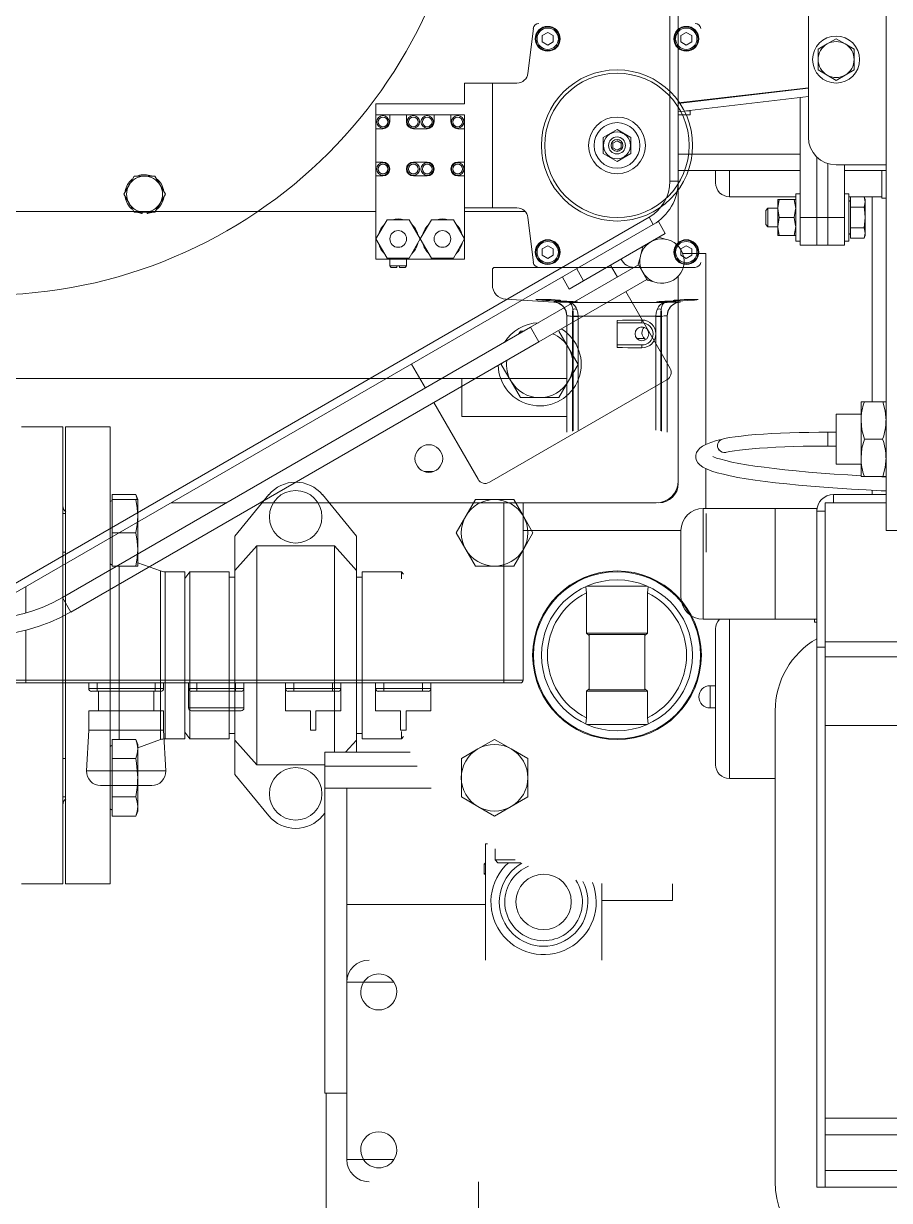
# Model space of a CAD drawing. Header units: millimetres. Extents: x -283029 to -254660, y -24907 to 10674.
# Drawn here: x -279098.28 to -279086.03, y -18367.23 to -18350.58 of the extents above; entities that cross this region are included whole.
import ezdxf

# ---------------------------------------------------------------- set-up
doc = ezdxf.new("R2010")
doc.units = ezdxf.units.MM
doc.header["$LTSCALE"] = 100

# ---------------------------------------------------------------- blocks, each defined once
blk = doc.blocks.new('SW_CENTERMARKSYMBOL_6')
at = {"color": 0, "linetype": 'Continuous'}
for p, q in [((0, 0.5), (0, 17.75)), ((-0.5, 0), (-17.75, 0)), ((0, 0), (-0.25, 0)), ((0, 0), (0, 0.25)), ((0, 0), (0, -0.25)), ((0, 0), (0.25, 0)), ((0.5, 0), (17.75, 0)), ((0, -0.5), (0, -17.75))]:
    blk.add_line(p, q, dxfattribs=at)

msp = doc.modelspace()

# ---------------------------------------------------------------- linework, layer by layer
at = {"color": 1, "linetype": 'Continuous', "lineweight": 0}
for p, q in [((-279089.133, -18342.309), (-279089.133, -18352.813)), ((-279089.015, -18342.309), (-279089.015, -18352.813)), ((-279086.074, -18348.761), (-279086.074, -18357.246)), ((-279087.172, -18352.188), (-279087.172, -18349.75)), ((-279091.065, -18350.649), (-279091.141, -18351.285)), ((-279090.861, -18350.705), (-279090.94, -18350.751)), ((-279090.94, -18350.751), (-279090.94, -18350.841)), ((-279090.783, -18350.751), (-279090.861, -18350.705)), ((-279090.783, -18350.841), (-279090.783, -18350.751)), ((-279088.901, -18350.705), (-279088.979, -18350.751)), ((-279088.979, -18350.751), (-279088.979, -18350.841)), ((-279088.822, -18350.751), (-279088.901, -18350.705)), ((-279088.822, -18350.841), (-279088.822, -18350.751)), ((-279086.78, -18350.796), (-279086.907, -18350.869)), ((-279086.78, -18350.796), (-279086.653, -18350.869)), ((-279090.94, -18350.841), (-279090.861, -18350.886)), ((-279090.861, -18350.886), (-279090.783, -18350.841)), ((-279088.979, -18350.841), (-279088.901, -18350.886)), ((-279088.901, -18350.886), (-279088.822, -18350.841)), ((-279086.907, -18350.869), (-279087.035, -18350.943)), ((-279087.035, -18351.09), (-279087.035, -18350.943)), ((-279086.653, -18350.869), (-279086.525, -18350.943)), ((-279086.525, -18351.09), (-279086.525, -18350.943)), ((-279087.035, -18351.237), (-279087.035, -18351.09)), ((-279086.525, -18351.237), (-279086.525, -18351.09)), ((-279086.907, -18351.311), (-279087.035, -18351.237)), ((-279086.653, -18351.311), (-279086.525, -18351.237)), ((-279091.645, -18351.423), (-279092.037, -18351.423)), ((-279092.037, -18351.423), (-279092.037, -18351.717)), ((-279091.297, -18351.423), (-279091.645, -18351.423)), ((-279091.645, -18351.423), (-279091.645, -18353.188)), ((-279086.78, -18351.384), (-279086.907, -18351.311)), ((-279086.78, -18351.384), (-279086.653, -18351.311)), ((-279089.015, -18351.702), (-279087.172, -18351.488)), ((-279089.015, -18351.711), (-279087.172, -18351.493)), ((-279087.172, -18351.612), (-279089.015, -18351.829)), ((-279087.29, -18353.325), (-279087.29, -18351.626)), ((-279092.037, -18351.717), (-279093.292, -18351.717)), ((-279093.292, -18351.717), (-279093.292, -18351.874)), ((-279093.096, -18351.874), (-279093.292, -18351.874)), ((-279093.292, -18352.07), (-279093.292, -18351.874)), ((-279092.861, -18351.874), (-279093.096, -18351.874)), ((-279093.096, -18351.972), (-279093.096, -18351.874)), ((-279092.861, -18351.874), (-279092.861, -18351.972)), ((-279092.469, -18351.874), (-279092.861, -18351.874)), ((-279092.233, -18351.874), (-279092.469, -18351.874)), ((-279092.469, -18351.972), (-279092.469, -18351.874)), ((-279092.233, -18351.874), (-279092.233, -18351.972)), ((-279092.037, -18351.874), (-279092.233, -18351.874)), ((-279092.037, -18352.07), (-279092.037, -18351.874)), ((-279088.844, -18351.874), (-279089.015, -18351.874)), ((-279088.896, -18351.815), (-279088.844, -18351.815)), ((-279088.844, -18351.815), (-279088.844, -18351.874)), ((-279093.292, -18352.541), (-279093.292, -18352.07)), ((-279093.292, -18352.07), (-279093.194, -18352.07)), ((-279092.763, -18352.07), (-279092.567, -18352.07)), ((-279092.135, -18352.07), (-279092.037, -18352.07)), ((-279092.037, -18352.07), (-279092.037, -18352.541)), ((-279090.077, -18352.192), (-279089.881, -18352.079)), ((-279089.881, -18352.079), (-279089.685, -18352.192)), ((-279090.077, -18352.419), (-279090.077, -18352.192)), ((-279089.881, -18352.238), (-279089.94, -18352.272)), ((-279089.94, -18352.272), (-279089.94, -18352.339)), ((-279089.822, -18352.272), (-279089.881, -18352.238)), ((-279089.822, -18352.339), (-279089.822, -18352.272)), ((-279089.685, -18352.192), (-279089.685, -18352.419)), ((-279089.881, -18352.532), (-279090.077, -18352.419)), ((-279089.94, -18352.339), (-279089.881, -18352.373)), ((-279089.881, -18352.373), (-279089.822, -18352.339)), ((-279089.685, -18352.419), (-279089.881, -18352.532)), ((-279089.015, -18352.429), (-279087.29, -18352.429)), ((-279087.054, -18353.325), (-279087.054, -18352.468)), ((-279093.194, -18352.541), (-279093.292, -18352.541)), ((-279093.292, -18352.737), (-279093.292, -18352.541)), ((-279092.567, -18352.541), (-279092.763, -18352.541)), ((-279092.037, -18352.541), (-279092.135, -18352.541)), ((-279092.037, -18352.737), (-279092.037, -18352.541)), ((-279086.898, -18353.325), (-279086.898, -18352.562)), ((-279086.074, -18352.58), (-279086.78, -18352.58)), ((-279086.662, -18352.58), (-279086.662, -18353.325)), ((-279096.787, -18352.867), (-279096.714, -18352.74)), ((-279096.567, -18352.74), (-279096.714, -18352.74)), ((-279096.42, -18352.74), (-279096.567, -18352.74)), ((-279096.346, -18352.867), (-279096.42, -18352.74)), ((-279093.292, -18352.737), (-279093.292, -18353.629)), ((-279093.292, -18352.737), (-279093.194, -18352.737)), ((-279092.763, -18352.737), (-279092.567, -18352.737)), ((-279092.135, -18352.737), (-279092.037, -18352.737)), ((-279092.037, -18352.737), (-279092.037, -18352.894)), ((-279089.015, -18352.658), (-279087.29, -18352.658)), ((-279088.486, -18352.658), (-279088.486, -18352.835)), ((-279088.29, -18353.031), (-279088.29, -18352.658)), ((-279086.662, -18352.658), (-279086.074, -18352.658)), ((-279086.133, -18353.05), (-279086.133, -18352.658)), ((-279096.861, -18352.995), (-279096.787, -18352.867)), ((-279096.272, -18352.995), (-279096.346, -18352.867)), ((-279092.037, -18352.894), (-279092.037, -18353.913)), ((-279089.015, -18352.813), (-279089.133, -18352.813)), ((-279089.015, -18352.813), (-279089.015, -18353.729)), ((-279096.861, -18352.995), (-279096.787, -18353.122)), ((-279096.787, -18353.122), (-279096.714, -18353.25)), ((-279096.346, -18353.122), (-279096.42, -18353.25)), ((-279096.272, -18352.995), (-279096.346, -18353.122)), ((-279087.352, -18353.031), (-279088.29, -18353.031)), ((-279087.585, -18353.07), (-279087.607, -18353.07)), ((-279087.607, -18353.07), (-279087.607, -18353.198)), ((-279087.585, -18353.07), (-279087.375, -18353.07)), ((-279087.375, -18353.07), (-279087.352, -18353.198)), ((-279087.352, -18353.07), (-279087.375, -18353.07)), ((-279087.352, -18352.992), (-279087.29, -18352.992)), ((-279087.352, -18352.992), (-279087.352, -18353.658)), ((-279086.662, -18352.992), (-279086.6, -18352.992)), ((-279086.6, -18353.658), (-279086.6, -18352.992)), ((-279086.576, -18353.031), (-279086.6, -18353.031)), ((-279086.6, -18353.097), (-279086.576, -18353.083)), ((-279086.576, -18353.031), (-279086.383, -18353.031)), ((-279086.576, -18353.178), (-279086.576, -18353.031)), ((-279086.133, -18353.031), (-279086.383, -18353.031)), ((-279086.383, -18353.031), (-279086.368, -18353.07)), ((-279086.383, -18353.031), (-279086.368, -18353.104)), ((-279086.368, -18353.104), (-279086.383, -18353.178)), ((-279086.368, -18353.07), (-279086.368, -18353.104)), ((-279086.368, -18353.104), (-279086.368, -18353.325)), ((-279086.27, -18353.031), (-279086.27, -18355.932)), ((-279086.074, -18353.05), (-279086.133, -18353.05)), ((-279099.291, -18353.241), (-279093.292, -18353.241)), ((-279096.567, -18353.25), (-279096.714, -18353.25)), ((-279096.622, -18353.266), (-279096.662, -18353.255)), ((-279096.622, -18353.266), (-279096.622, -18353.25)), ((-279096.602, -18353.269), (-279096.602, -18353.25)), ((-279096.42, -18353.25), (-279096.567, -18353.25)), ((-279096.531, -18353.269), (-279096.531, -18353.25)), ((-279096.511, -18353.266), (-279096.511, -18353.25)), ((-279096.465, -18353.252), (-279096.511, -18353.266)), ((-279092.037, -18353.188), (-279091.645, -18353.188)), ((-279092.037, -18353.241), (-279091.179, -18353.241)), ((-279091.645, -18353.188), (-279091.297, -18353.188)), ((-279087.776, -18353.225), (-279087.746, -18353.195)), ((-279087.776, -18353.225), (-279087.776, -18353.425)), ((-279087.746, -18353.195), (-279087.607, -18353.195)), ((-279087.746, -18353.195), (-279087.746, -18353.455)), ((-279087.585, -18353.325), (-279087.607, -18353.198)), ((-279087.607, -18353.198), (-279087.607, -18353.452)), ((-279086.576, -18353.178), (-279086.383, -18353.178)), ((-279086.576, -18353.178), (-279086.576, -18353.472)), ((-279089.427, -18353.322), (-279098.523, -18358.574)), ((-279089.368, -18353.424), (-279098.465, -18358.676)), ((-279093.292, -18353.629), (-279093.135, -18353.357)), ((-279093.135, -18353.357), (-279092.822, -18353.357)), ((-279092.822, -18353.357), (-279092.665, -18353.629)), ((-279092.508, -18353.357), (-279092.665, -18353.629)), ((-279092.194, -18353.357), (-279092.508, -18353.357)), ((-279092.037, -18353.629), (-279092.194, -18353.357)), ((-279091.141, -18353.326), (-279091.065, -18353.962)), ((-279089.427, -18353.322), (-279089.368, -18353.424)), ((-279089.368, -18353.424), (-279089.296, -18353.383)), ((-279089.198, -18353.553), (-279089.296, -18353.383)), ((-279087.746, -18353.455), (-279087.776, -18353.425)), ((-279087.607, -18353.455), (-279087.746, -18353.455)), ((-279087.585, -18353.325), (-279087.607, -18353.452)), ((-279087.607, -18353.452), (-279087.607, -18353.58)), ((-279087.585, -18353.325), (-279087.375, -18353.325)), ((-279087.375, -18353.58), (-279087.352, -18353.452)), ((-279087.29, -18353.325), (-279087.29, -18353.717)), ((-279087.054, -18353.325), (-279087.29, -18353.325)), ((-279087.054, -18353.717), (-279087.054, -18353.325)), ((-279086.898, -18353.325), (-279087.054, -18353.325)), ((-279086.898, -18353.717), (-279086.898, -18353.325)), ((-279086.898, -18353.325), (-279086.662, -18353.325)), ((-279086.662, -18353.325), (-279086.662, -18353.717)), ((-279086.368, -18353.325), (-279086.368, -18353.546)), ((-279093.135, -18353.901), (-279093.292, -18353.629)), ((-279093.292, -18353.629), (-279093.292, -18353.913)), ((-279092.665, -18353.629), (-279092.822, -18353.901)), ((-279092.665, -18353.629), (-279092.508, -18353.9)), ((-279092.194, -18353.9), (-279092.037, -18353.629)), ((-279090.353, -18354.219), (-279089.198, -18353.553)), ((-279089.516, -18353.736), (-279089.288, -18353.604)), ((-279089.288, -18353.604), (-279089.198, -18353.632)), ((-279087.585, -18353.58), (-279087.607, -18353.58)), ((-279087.585, -18353.58), (-279087.375, -18353.58)), ((-279087.352, -18353.58), (-279087.375, -18353.58)), ((-279086.576, -18353.567), (-279086.6, -18353.553)), ((-279086.576, -18353.472), (-279086.383, -18353.472)), ((-279086.576, -18353.472), (-279086.576, -18353.619)), ((-279086.576, -18353.619), (-279086.383, -18353.619)), ((-279086.368, -18353.546), (-279086.383, -18353.472)), ((-279086.383, -18353.619), (-279086.368, -18353.546)), ((-279086.368, -18353.58), (-279086.383, -18353.619)), ((-279086.368, -18353.546), (-279086.368, -18353.58)), ((-279090.861, -18353.725), (-279090.94, -18353.77)), ((-279090.94, -18353.77), (-279090.94, -18353.86)), ((-279090.783, -18353.77), (-279090.861, -18353.725)), ((-279090.783, -18353.86), (-279090.783, -18353.77)), ((-279089.516, -18353.736), (-279089.537, -18353.828)), ((-279088.901, -18353.725), (-279088.979, -18353.77)), ((-279088.979, -18353.77), (-279088.979, -18353.86)), ((-279088.822, -18353.77), (-279088.901, -18353.725)), ((-279088.822, -18353.86), (-279088.822, -18353.77)), ((-279087.29, -18353.658), (-279087.352, -18353.658)), ((-279087.29, -18353.717), (-279087.054, -18353.717)), ((-279086.898, -18353.717), (-279087.054, -18353.717)), ((-279086.898, -18353.717), (-279086.662, -18353.717)), ((-279086.6, -18353.658), (-279086.662, -18353.658)), ((-279093.292, -18353.913), (-279092.978, -18353.913)), ((-279092.822, -18353.901), (-279093.135, -18353.901)), ((-279093.096, -18354.011), (-279093.096, -18353.913)), ((-279092.978, -18353.913), (-279092.665, -18353.913)), ((-279092.861, -18353.913), (-279092.861, -18354.011)), ((-279092.351, -18353.913), (-279092.665, -18353.913)), ((-279092.508, -18353.9), (-279092.194, -18353.9)), ((-279092.037, -18353.913), (-279092.351, -18353.913)), ((-279090.94, -18353.86), (-279090.861, -18353.906)), ((-279090.861, -18353.906), (-279090.783, -18353.86)), ((-279089.583, -18353.985), (-279089.555, -18353.895)), ((-279088.979, -18353.86), (-279088.901, -18353.906)), ((-279088.95, -18353.835), (-279088.623, -18353.835)), ((-279088.901, -18353.906), (-279088.822, -18353.86)), ((-279088.623, -18353.835), (-279088.623, -18356.536)), ((-279093.077, -18354.031), (-279093.096, -18354.011)), ((-279092.998, -18354.011), (-279093.096, -18354.011)), ((-279092.998, -18354.031), (-279093.077, -18354.031)), ((-279092.998, -18354.011), (-279092.959, -18354.011)), ((-279092.998, -18354.011), (-279092.998, -18354.031)), ((-279092.861, -18354.011), (-279092.959, -18354.011)), ((-279092.959, -18354.031), (-279092.959, -18354.011)), ((-279092.88, -18354.031), (-279092.959, -18354.031)), ((-279092.861, -18354.011), (-279092.88, -18354.031)), ((-279091.645, -18354.05), (-279091.626, -18354.031)), ((-279091.645, -18354.278), (-279091.645, -18354.05)), ((-279090.988, -18354.031), (-279091.626, -18354.031)), ((-279089.576, -18353.997), (-279091.104, -18354.879)), ((-279090.988, -18354.031), (-279088.774, -18354.031)), ((-279090.353, -18354.219), (-279090.451, -18354.05)), ((-279089.876, -18354.17), (-279089.974, -18354.001)), ((-279089.576, -18353.997), (-279089.583, -18353.985)), ((-279089.458, -18354.201), (-279089.576, -18353.997)), ((-279090.986, -18355.083), (-279089.458, -18354.201)), ((-279090.654, -18354.167), (-279090.556, -18354.337)), ((-279090.556, -18354.337), (-279090.353, -18354.219)), ((-279089.451, -18354.213), (-279089.458, -18354.201)), ((-279089.451, -18354.213), (-279089.359, -18354.234)), ((-279089.015, -18354.155), (-279089.015, -18357.05)), ((-279089.131, -18355.461), (-279089.758, -18354.374)), ((-279090.776, -18354.521), (-279091.453, -18354.482)), ((-279090.776, -18354.52), (-279090.776, -18354.521)), ((-279089.199, -18354.526), (-279090.563, -18354.526)), ((-279088.986, -18354.521), (-279088.986, -18354.52)), ((-279090.591, -18354.717), (-279090.604, -18354.647)), ((-279090.591, -18354.716), (-279090.597, -18354.683)), ((-279090.594, -18354.682), (-279090.595, -18354.679)), ((-279090.591, -18354.716), (-279090.588, -18354.716)), ((-279090.591, -18354.716), (-279090.591, -18356.364)), ((-279090.512, -18354.725), (-279090.501, -18354.725)), ((-279090.512, -18354.725), (-279090.512, -18356.348)), ((-279090.501, -18354.72), (-279090.501, -18354.725)), ((-279090.432, -18354.725), (-279090.501, -18354.725)), ((-279090.501, -18354.725), (-279090.501, -18356.345)), ((-279090.432, -18354.722), (-279089.33, -18354.722)), ((-279090.432, -18354.725), (-279090.432, -18354.722)), ((-279090.432, -18356.333), (-279090.432, -18354.725)), ((-279089.881, -18354.781), (-279089.881, -18354.815)), ((-279089.726, -18354.776), (-279089.528, -18354.776)), ((-279089.528, -18354.815), (-279089.528, -18354.776)), ((-279089.33, -18354.722), (-279089.33, -18354.725)), ((-279089.33, -18354.725), (-279089.33, -18356.333)), ((-279089.33, -18354.725), (-279089.261, -18354.725)), ((-279089.261, -18354.72), (-279089.261, -18354.725)), ((-279089.261, -18356.345), (-279089.261, -18354.725)), ((-279089.261, -18354.725), (-279089.249, -18354.725)), ((-279089.249, -18356.348), (-279089.249, -18354.725)), ((-279089.174, -18354.716), (-279089.171, -18354.716)), ((-279089.158, -18354.648), (-279089.171, -18354.717)), ((-279089.165, -18354.683), (-279089.171, -18354.716)), ((-279089.171, -18356.364), (-279089.171, -18354.716)), ((-279089.167, -18354.68), (-279089.168, -18354.682)), ((-279097.728, -18358.704), (-279091.104, -18354.879)), ((-279091.273, -18354.977), (-279091.247, -18354.933)), ((-279091.247, -18354.933), (-279091.196, -18354.933)), ((-279091.104, -18354.879), (-279090.986, -18355.083)), ((-279090.568, -18355.168), (-279090.704, -18354.933)), ((-279089.881, -18354.815), (-279089.881, -18355.129)), ((-279089.528, -18354.815), (-279089.881, -18354.815)), ((-279089.515, -18354.875), (-279089.541, -18354.875)), ((-279097.611, -18358.908), (-279090.986, -18355.083)), ((-279089.881, -18355.129), (-279089.881, -18355.163)), ((-279089.881, -18355.129), (-279089.528, -18355.129)), ((-279089.599, -18355.039), (-279089.489, -18355.039)), ((-279089.489, -18355.039), (-279089.489, -18355.062)), ((-279090.432, -18355.403), (-279090.568, -18355.168)), ((-279089.726, -18355.168), (-279089.528, -18355.168)), ((-279092.789, -18355.399), (-279092.593, -18355.739)), ((-279091.519, -18355.403), (-279091.508, -18355.384)), ((-279091.519, -18355.403), (-279091.383, -18355.638)), ((-279090.432, -18355.403), (-279090.568, -18355.638)), ((-279090.591, -18355.605), (-279099.291, -18355.605)), ((-279092.077, -18355.605), (-279092.077, -18356.143)), ((-279091.687, -18357.072), (-279089.174, -18355.622)), ((-279091.383, -18355.638), (-279091.247, -18355.874)), ((-279090.568, -18355.638), (-279090.704, -18355.874)), ((-279092.475, -18355.943), (-279091.848, -18357.029)), ((-279091.247, -18355.874), (-279090.975, -18355.874)), ((-279090.975, -18355.874), (-279090.704, -18355.874)), ((-279086.38, -18355.932), (-279086.427, -18355.932)), ((-279086.427, -18355.932), (-279086.427, -18356.197)), ((-279086.38, -18355.932), (-279086.121, -18355.932)), ((-279086.074, -18355.932), (-279086.121, -18355.932)), ((-279086.78, -18356.109), (-279086.427, -18356.109)), ((-279086.78, -18356.815), (-279086.78, -18356.109)), ((-279098.311, -18356.285), (-279097.723, -18356.285)), ((-279097.723, -18356.285), (-279097.723, -18362.755)), ((-279097.684, -18356.285), (-279097.056, -18356.285)), ((-279097.684, -18362.755), (-279097.684, -18356.285)), ((-279097.056, -18362.755), (-279097.056, -18356.285)), ((-279092.077, -18356.143), (-279090.591, -18356.143)), ((-279086.427, -18356.197), (-279086.427, -18356.726)), ((-279086.898, -18356.364), (-279086.78, -18356.364)), ((-279086.898, -18356.517), (-279086.898, -18356.364)), ((-279086.38, -18356.462), (-279086.121, -18356.462)), ((-279086.898, -18356.56), (-279086.898, -18356.517)), ((-279086.78, -18356.56), (-279086.898, -18356.56)), ((-279086.427, -18356.726), (-279086.427, -18356.991)), ((-279092.477, -18356.921), (-279092.611, -18356.921)), ((-279088.623, -18356.879), (-279088.623, -18357.442)), ((-279086.427, -18356.815), (-279086.78, -18356.815)), ((-279086.38, -18356.991), (-279086.427, -18356.991)), ((-279086.38, -18356.991), (-279086.121, -18356.991)), ((-279086.074, -18356.991), (-279086.121, -18356.991)), ((-279097.025, -18357.244), (-279096.691, -18357.244)), ((-279097.025, -18357.317), (-279097.025, -18357.244)), ((-279096.691, -18357.244), (-279096.664, -18357.317)), ((-279095.292, -18357.834), (-279094.807, -18357.247)), ((-279094.051, -18357.247), (-279093.567, -18357.834)), ((-279086.819, -18357.246), (-279086.074, -18357.246)), ((-279086.819, -18357.364), (-279086.819, -18357.246)), ((-279086.27, -18357.184), (-279086.27, -18357.246)), ((-279086.074, -18357.246), (-279086.074, -18357.364)), ((-279097.056, -18357.346), (-279097.025, -18357.328)), ((-279097.025, -18357.317), (-279096.691, -18357.317)), ((-279097.025, -18357.317), (-279097.025, -18357.787)), ((-279096.691, -18357.317), (-279096.664, -18357.317)), ((-279096.664, -18357.317), (-279096.664, -18357.552)), ((-279095.407, -18357.364), (-279096.191, -18357.364)), ((-279089.329, -18357.364), (-279094.936, -18357.364)), ((-279092.021, -18357.552), (-279091.885, -18357.317)), ((-279091.614, -18357.317), (-279091.885, -18357.317)), ((-279091.342, -18357.317), (-279091.614, -18357.317)), ((-279091.485, -18359.873), (-279091.485, -18357.364)), ((-279091.206, -18357.552), (-279091.342, -18357.317)), ((-279091.211, -18359.873), (-279091.211, -18357.364)), ((-279088.662, -18357.442), (-279087.643, -18357.442)), ((-279088.662, -18359.01), (-279088.662, -18357.442)), ((-279087.643, -18357.442), (-279087.054, -18357.442)), ((-279087.643, -18359.01), (-279087.643, -18357.442)), ((-279087.054, -18357.442), (-279087.054, -18357.481)), ((-279087.052, -18357.448), (-279087.054, -18357.448)), ((-279086.937, -18357.364), (-279086.074, -18357.364)), ((-279086.937, -18357.364), (-279086.937, -18359.328)), ((-279086.074, -18357.364), (-279086.074, -18357.756)), ((-279097.723, -18357.516), (-279097.684, -18357.516)), ((-279096.664, -18357.552), (-279096.664, -18358.023)), ((-279092.157, -18357.787), (-279092.021, -18357.552)), ((-279091.07, -18357.787), (-279091.206, -18357.552)), ((-279088.619, -18357.787), (-279088.619, -18357.516)), ((-279087.054, -18359.403), (-279087.054, -18357.481)), ((-279086.937, -18357.481), (-279087.054, -18357.481)), ((-279097.025, -18357.787), (-279096.691, -18357.787)), ((-279097.025, -18358.258), (-279097.025, -18357.787)), ((-279092.157, -18357.787), (-279092.021, -18358.023)), ((-279088.976, -18357.756), (-279091.211, -18357.756)), ((-279091.07, -18357.787), (-279091.206, -18358.023)), ((-279088.976, -18358.697), (-279088.976, -18357.756)), ((-279088.619, -18358.059), (-279088.619, -18357.787)), ((-279080.193, -18357.756), (-279086.074, -18357.756)), ((-279095.292, -18358.321), (-279095.292, -18357.834)), ((-279093.567, -18357.834), (-279093.567, -18358.321)), ((-279097.684, -18358.059), (-279097.723, -18358.059)), ((-279096.664, -18358.023), (-279096.664, -18358.258)), ((-279094.978, -18357.971), (-279095.292, -18358.321)), ((-279094.978, -18361.069), (-279094.978, -18357.971)), ((-279094.978, -18357.971), (-279093.88, -18357.971)), ((-279093.88, -18357.971), (-279093.88, -18360.893)), ((-279093.567, -18358.321), (-279093.88, -18357.971)), ((-279092.021, -18358.023), (-279091.885, -18358.258)), ((-279091.206, -18358.023), (-279091.342, -18358.258)), ((-279097.025, -18358.246), (-279097.056, -18358.228)), ((-279097.025, -18358.258), (-279096.691, -18358.258)), ((-279096.927, -18360.71), (-279096.927, -18358.258)), ((-279096.691, -18358.258), (-279096.664, -18358.258)), ((-279096.664, -18358.211), (-279096.344, -18358.326)), ((-279091.614, -18358.258), (-279091.885, -18358.258)), ((-279091.342, -18358.258), (-279091.614, -18358.258)), ((-279096.344, -18360.714), (-279096.344, -18358.326)), ((-279096.277, -18358.338), (-279095.998, -18358.338)), ((-279096.277, -18360.702), (-279096.277, -18358.338)), ((-279095.998, -18358.433), (-279095.928, -18358.338)), ((-279095.998, -18360.702), (-279095.998, -18358.338)), ((-279095.928, -18358.338), (-279095.37, -18358.338)), ((-279095.928, -18358.338), (-279095.928, -18360.702)), ((-279095.37, -18358.338), (-279095.37, -18360.702)), ((-279095.37, -18358.414), (-279095.292, -18358.414)), ((-279095.292, -18358.321), (-279095.292, -18360.72)), ((-279093.567, -18360.72), (-279093.567, -18358.321)), ((-279093.567, -18358.414), (-279093.488, -18358.414)), ((-279093.488, -18358.338), (-279092.93, -18358.338)), ((-279093.488, -18360.702), (-279093.488, -18358.338)), ((-279092.93, -18358.338), (-279092.905, -18358.372)), ((-279092.93, -18358.44), (-279092.93, -18358.338)), ((-279098.249, -18358.922), (-279098.249, -18358.552)), ((-279090.322, -18358.55), (-279090.313, -18358.636)), ((-279089.456, -18358.54), (-279090.306, -18358.54)), ((-279089.449, -18358.636), (-279089.441, -18358.553)), ((-279097.611, -18358.908), (-279097.728, -18358.704)), ((-279090.313, -18359.206), (-279090.313, -18358.636)), ((-279089.449, -18358.636), (-279089.449, -18359.206)), ((-279087.643, -18359.01), (-279088.662, -18359.01)), ((-279088.29, -18361.265), (-279088.29, -18359.01)), ((-279087.054, -18359.01), (-279087.643, -18359.01)), ((-279087.086, -18359.05), (-279087.086, -18359.01)), ((-279087.054, -18359.05), (-279087.086, -18359.05)), ((-279098.249, -18359.873), (-279098.249, -18359.166)), ((-279089.449, -18359.206), (-279090.313, -18359.206)), ((-279090.313, -18359.206), (-279090.273, -18359.242)), ((-279090.273, -18359.226), (-279089.489, -18359.226)), ((-279090.273, -18360.01), (-279090.273, -18359.226)), ((-279089.489, -18359.241), (-279089.449, -18359.206)), ((-279089.489, -18359.226), (-279089.489, -18360.01)), ((-279088.486, -18361.069), (-279088.486, -18359.148)), ((-279086.937, -18359.403), (-279087.054, -18359.403)), ((-279087.054, -18367.049), (-279087.054, -18359.403)), ((-279086.937, -18359.328), (-279086.937, -18359.541)), ((-279079.33, -18359.328), (-279086.937, -18359.328)), ((-279086.937, -18359.541), (-279086.937, -18360.512)), ((-279079.33, -18359.541), (-279086.937, -18359.541)), ((-279098.249, -18359.873), (-279098.523, -18359.873)), ((-279098.484, -18359.912), (-279098.249, -18359.912)), ((-279091.485, -18359.873), (-279098.249, -18359.873)), ((-279098.249, -18359.873), (-279098.249, -18359.912)), ((-279098.249, -18359.912), (-279091.485, -18359.912)), ((-279097.357, -18359.991), (-279097.357, -18359.912)), ((-279097.239, -18359.991), (-279097.239, -18359.912)), ((-279096.416, -18359.991), (-279096.416, -18359.912)), ((-279096.298, -18359.991), (-279096.298, -18359.912)), ((-279095.945, -18359.991), (-279095.945, -18359.912)), ((-279095.828, -18359.991), (-279095.828, -18359.912)), ((-279095.279, -18359.991), (-279095.279, -18359.912)), ((-279095.161, -18359.991), (-279095.161, -18359.912)), ((-279094.573, -18359.991), (-279094.573, -18359.912)), ((-279094.455, -18359.991), (-279094.455, -18359.912)), ((-279093.906, -18359.991), (-279093.906, -18359.912)), ((-279093.789, -18359.991), (-279093.789, -18359.912)), ((-279093.299, -18359.991), (-279093.299, -18359.912)), ((-279093.181, -18359.991), (-279093.181, -18359.912)), ((-279092.632, -18359.991), (-279092.632, -18359.912)), ((-279092.514, -18359.991), (-279092.514, -18359.912)), ((-279091.211, -18359.873), (-279091.485, -18359.873)), ((-279091.485, -18359.873), (-279091.485, -18359.912)), ((-279091.485, -18359.912), (-279091.25, -18359.912)), ((-279088.564, -18359.951), (-279088.486, -18359.951)), ((-279088.564, -18360.265), (-279088.564, -18359.951)), ((-279097.239, -18359.991), (-279097.357, -18359.991)), ((-279097.318, -18360.03), (-279097.239, -18360.03)), ((-279096.416, -18359.991), (-279097.239, -18359.991)), ((-279097.239, -18359.991), (-279097.239, -18360.03)), ((-279097.239, -18360.03), (-279096.416, -18360.03)), ((-279097.22, -18360.304), (-279097.22, -18360.03)), ((-279096.435, -18360.03), (-279096.435, -18360.304)), ((-279096.298, -18359.991), (-279096.416, -18359.991)), ((-279096.416, -18359.991), (-279096.416, -18360.03)), ((-279096.416, -18360.03), (-279096.337, -18360.03)), ((-279095.945, -18360.265), (-279095.945, -18359.991)), ((-279095.828, -18359.991), (-279095.945, -18359.991)), ((-279095.906, -18360.03), (-279095.828, -18360.03)), ((-279095.279, -18359.991), (-279095.828, -18359.991)), ((-279095.828, -18360.03), (-279095.828, -18359.991)), ((-279095.828, -18360.03), (-279095.279, -18360.03)), ((-279095.161, -18359.991), (-279095.279, -18359.991)), ((-279095.279, -18360.03), (-279095.279, -18359.991)), ((-279095.279, -18360.03), (-279095.2, -18360.03)), ((-279095.161, -18359.991), (-279095.161, -18360.265)), ((-279094.573, -18360.304), (-279094.573, -18359.991)), ((-279094.455, -18359.991), (-279094.573, -18359.991)), ((-279094.534, -18360.03), (-279094.455, -18360.03)), ((-279094.455, -18360.03), (-279094.455, -18359.991)), ((-279093.906, -18359.991), (-279094.455, -18359.991)), ((-279094.455, -18360.03), (-279093.906, -18360.03)), ((-279093.789, -18359.991), (-279093.906, -18359.991)), ((-279093.906, -18360.03), (-279093.906, -18359.991)), ((-279093.906, -18360.03), (-279093.828, -18360.03)), ((-279093.789, -18359.991), (-279093.789, -18360.304)), ((-279093.299, -18360.304), (-279093.299, -18359.991)), ((-279093.181, -18359.991), (-279093.299, -18359.991)), ((-279093.259, -18360.03), (-279093.181, -18360.03)), ((-279093.181, -18360.03), (-279093.181, -18359.991)), ((-279092.632, -18359.991), (-279093.181, -18359.991)), ((-279093.181, -18360.03), (-279092.632, -18360.03)), ((-279092.514, -18359.991), (-279092.632, -18359.991)), ((-279092.632, -18360.03), (-279092.632, -18359.991)), ((-279092.632, -18360.03), (-279092.554, -18360.03)), ((-279092.514, -18359.991), (-279092.514, -18360.304)), ((-279090.273, -18359.996), (-279090.313, -18360.03)), ((-279090.313, -18360.03), (-279089.449, -18360.03)), ((-279090.313, -18360.404), (-279090.313, -18360.03)), ((-279089.489, -18360.01), (-279090.273, -18360.01)), ((-279089.449, -18360.03), (-279089.489, -18359.995)), ((-279089.449, -18360.03), (-279089.449, -18360.404)), ((-279095.161, -18360.265), (-279095.945, -18360.265)), ((-279088.486, -18360.265), (-279088.564, -18360.265)), ((-279097.357, -18360.579), (-279097.357, -18360.304)), ((-279097.357, -18360.304), (-279096.298, -18360.304)), ((-279096.298, -18360.304), (-279096.298, -18360.579)), ((-279095.906, -18360.304), (-279095.2, -18360.304)), ((-279094.573, -18360.304), (-279094.22, -18360.304)), ((-279094.22, -18360.579), (-279094.22, -18360.304)), ((-279094.142, -18360.579), (-279094.142, -18360.304)), ((-279094.142, -18360.304), (-279093.789, -18360.304)), ((-279093.299, -18360.304), (-279092.946, -18360.304)), ((-279092.946, -18360.579), (-279092.946, -18360.304)), ((-279092.867, -18360.579), (-279092.867, -18360.304)), ((-279092.867, -18360.304), (-279092.514, -18360.304)), ((-279090.313, -18360.404), (-279090.321, -18360.489)), ((-279089.449, -18360.404), (-279089.44, -18360.492)), ((-279087.643, -18366.97), (-279087.643, -18360.304)), ((-279097.387, -18361.157), (-279097.357, -18360.579)), ((-279097.357, -18360.579), (-279096.298, -18360.579)), ((-279096.298, -18360.579), (-279096.268, -18361.157)), ((-279095.928, -18360.702), (-279095.998, -18360.607)), ((-279095.292, -18360.626), (-279095.37, -18360.626)), ((-279094.22, -18360.579), (-279094.142, -18360.579)), ((-279093.488, -18360.626), (-279093.567, -18360.626)), ((-279092.946, -18360.579), (-279092.867, -18360.579)), ((-279092.93, -18360.702), (-279092.93, -18360.6)), ((-279090.306, -18360.5), (-279089.456, -18360.5)), ((-279079.33, -18360.512), (-279086.937, -18360.512)), ((-279086.937, -18367.049), (-279086.937, -18360.512)), ((-279097.056, -18360.812), (-279097.025, -18360.794)), ((-279097.025, -18360.71), (-279096.691, -18360.71)), ((-279097.025, -18360.981), (-279097.025, -18360.71)), ((-279096.691, -18360.71), (-279096.664, -18360.783)), ((-279096.344, -18360.714), (-279096.664, -18360.83)), ((-279096.664, -18360.783), (-279096.664, -18360.846)), ((-279095.998, -18360.702), (-279096.277, -18360.702)), ((-279095.37, -18360.702), (-279095.928, -18360.702)), ((-279095.292, -18360.72), (-279094.978, -18361.069)), ((-279095.292, -18361.206), (-279095.292, -18360.72)), ((-279093.722, -18360.893), (-279093.567, -18360.72)), ((-279093.567, -18360.72), (-279093.567, -18360.893)), ((-279092.93, -18360.702), (-279093.488, -18360.702)), ((-279092.905, -18360.668), (-279092.93, -18360.702)), ((-279091.614, -18360.71), (-279091.849, -18360.846)), ((-279091.614, -18360.71), (-279091.378, -18360.846)), ((-279096.664, -18360.846), (-279096.664, -18361.253)), ((-279092.81, -18360.893), (-279094.018, -18360.893)), ((-279094.018, -18360.893), (-279094.018, -18361.089)), ((-279091.849, -18360.846), (-279092.084, -18360.981)), ((-279091.378, -18360.846), (-279091.143, -18360.981)), ((-279097.723, -18360.982), (-279097.684, -18360.982)), ((-279097.025, -18360.981), (-279096.691, -18360.981)), ((-279097.025, -18360.981), (-279097.025, -18361.525)), ((-279094.018, -18361.069), (-279094.978, -18361.069)), ((-279092.71, -18361.089), (-279094.018, -18361.089)), ((-279094.018, -18361.402), (-279094.018, -18361.089)), ((-279092.084, -18360.981), (-279092.084, -18361.253)), ((-279091.143, -18360.981), (-279091.143, -18361.253)), ((-279096.268, -18361.157), (-279097.387, -18361.157)), ((-279096.664, -18361.253), (-279096.664, -18361.661)), ((-279095.292, -18361.206), (-279094.807, -18361.793)), ((-279092.084, -18361.253), (-279092.084, -18361.525)), ((-279091.143, -18361.253), (-279091.143, -18361.525)), ((-279087.643, -18361.265), (-279088.29, -18361.265)), ((-279097.191, -18361.363), (-279096.464, -18361.363)), ((-279094.018, -18361.402), (-279092.512, -18361.402)), ((-279094.018, -18365.715), (-279094.018, -18361.402)), ((-279093.704, -18361.402), (-279094.018, -18361.402)), ((-279093.704, -18364.147), (-279093.704, -18361.402)), ((-279097.684, -18361.524), (-279097.723, -18361.524)), ((-279097.025, -18361.525), (-279096.691, -18361.525)), ((-279097.025, -18361.525), (-279097.025, -18361.796)), ((-279091.849, -18361.661), (-279092.084, -18361.525)), ((-279091.378, -18361.661), (-279091.143, -18361.525)), ((-279097.025, -18361.712), (-279097.056, -18361.694)), ((-279097.025, -18361.796), (-279096.691, -18361.796)), ((-279096.664, -18361.724), (-279096.691, -18361.796)), ((-279096.664, -18361.661), (-279096.664, -18361.724)), ((-279094.051, -18361.793), (-279094.018, -18361.752)), ((-279091.614, -18361.796), (-279091.849, -18361.661)), ((-279091.614, -18361.796), (-279091.378, -18361.661)), ((-279091.743, -18362.186), (-279091.743, -18363.833)), ((-279091.713, -18362.186), (-279091.743, -18362.186)), ((-279091.606, -18362.416), (-279091.606, -18362.257)), ((-279091.763, -18362.477), (-279091.747, -18362.461)), ((-279091.743, -18362.461), (-279091.747, -18362.461)), ((-279091.567, -18362.455), (-279091.606, -18362.416)), ((-279091.323, -18362.416), (-279091.606, -18362.416)), ((-279091.567, -18362.455), (-279091.241, -18362.455)), ((-279091.763, -18362.61), (-279091.763, -18362.477)), ((-279091.763, -18362.477), (-279091.743, -18362.477)), ((-279091.743, -18362.61), (-279091.763, -18362.61)), ((-279091.755, -18362.618), (-279091.743, -18362.618)), ((-279097.723, -18362.755), (-279098.311, -18362.755)), ((-279097.056, -18362.755), (-279097.684, -18362.755)), ((-279090.097, -18362.748), (-279090.097, -18363.833)), ((-279089.097, -18362.755), (-279089.097, -18362.99)), ((-279093.704, -18363.049), (-279091.743, -18363.049)), ((-279089.097, -18362.99), (-279090.097, -18362.99)), ((-279093.704, -18366.656), (-279093.704, -18364.147)), ((-279093.704, -18364.147), (-279093.468, -18364.147)), ((-279093.468, -18364.147), (-279093.038, -18364.147)), ((-279093.704, -18365.715), (-279094.018, -18365.715)), ((-279093.998, -18367.754), (-279093.998, -18365.715)), ((-279086.937, -18366.068), (-279079.33, -18366.068)), ((-279086.937, -18366.304), (-279079.33, -18366.304)), ((-279093.704, -18366.656), (-279093.468, -18366.656)), ((-279093.468, -18366.656), (-279093.038, -18366.656)), ((-279086.937, -18366.813), (-279079.33, -18366.813)), ((-279091.841, -18366.97), (-279091.841, -18373.087)), ((-279086.937, -18367.049), (-279087.054, -18367.049)), ((-279086.937, -18367.049), (-279079.33, -18367.049))]:
    msp.add_line(p, q, dxfattribs=at)
for points in [[(-279087.607, -18353.198), (-279087.607, -18353.188), (-279087.585, -18353.07)], [(-279087.352, -18353.198), (-279087.353, -18353.207), (-279087.375, -18353.325)], [(-279086.368, -18353.325), (-279086.377, -18353.214), (-279086.383, -18353.178)], [(-279087.607, -18353.452), (-279087.607, -18353.461), (-279087.585, -18353.58)], [(-279087.352, -18353.452), (-279087.353, -18353.443), (-279087.375, -18353.325)], [(-279086.383, -18353.472), (-279086.382, -18353.468), (-279086.368, -18353.325)], [(-279091.028, -18354.486), (-279091.018, -18354.488), (-279090.989, -18354.492), (-279090.945, -18354.495), (-279090.89, -18354.498), (-279090.831, -18354.501), (-279090.774, -18354.503), (-279090.726, -18354.504), (-279090.692, -18354.503), (-279090.676, -18354.501), (-279090.675, -18354.5), (-279090.685, -18354.497), (-279090.714, -18354.494), (-279090.758, -18354.49), (-279090.813, -18354.487), (-279090.872, -18354.485), (-279090.929, -18354.484), (-279090.977, -18354.483), (-279091.011, -18354.484), (-279091.027, -18354.485), (-279091.028, -18354.486)], [(-279090.644, -18354.582), (-279090.707, -18354.537), (-279090.776, -18354.52)], [(-279090.437, -18354.522), (-279090.445, -18354.519), (-279090.467, -18354.517), (-279090.501, -18354.514), (-279090.544, -18354.512), (-279090.59, -18354.51), (-279090.634, -18354.509), (-279090.672, -18354.508), (-279090.698, -18354.509), (-279090.711, -18354.51), (-279090.711, -18354.51), (-279090.704, -18354.512), (-279090.681, -18354.515), (-279090.647, -18354.518), (-279090.604, -18354.52), (-279090.558, -18354.522), (-279090.514, -18354.524), (-279090.476, -18354.524), (-279090.45, -18354.524), (-279090.438, -18354.522), (-279090.437, -18354.522)], [(-279090.597, -18354.683), (-279090.604, -18354.646), (-279090.644, -18354.582)], [(-279090.589, -18354.717), (-279090.601, -18354.652), (-279090.636, -18354.59)], [(-279090.508, -18354.623), (-279090.514, -18354.584), (-279090.526, -18354.554), (-279090.542, -18354.535), (-279090.563, -18354.526)], [(-279090.512, -18354.725), (-279090.51, -18354.672), (-279090.508, -18354.623)], [(-279090.501, -18354.72), (-279090.502, -18354.67), (-279090.508, -18354.623)], [(-279090.45, -18354.625), (-279090.436, -18354.673), (-279090.432, -18354.722)], [(-279089.33, -18354.722), (-279089.326, -18354.673), (-279089.312, -18354.625)], [(-279089.05, -18354.51), (-279089.058, -18354.509), (-279089.081, -18354.508), (-279089.115, -18354.508), (-279089.157, -18354.509), (-279089.203, -18354.511), (-279089.248, -18354.513), (-279089.285, -18354.516), (-279089.312, -18354.518), (-279089.324, -18354.521), (-279089.325, -18354.522), (-279089.317, -18354.523), (-279089.295, -18354.524), (-279089.261, -18354.524), (-279089.218, -18354.523), (-279089.172, -18354.521), (-279089.128, -18354.518), (-279089.09, -18354.516), (-279089.064, -18354.513), (-279089.051, -18354.511), (-279089.05, -18354.51)], [(-279089.261, -18354.72), (-279089.26, -18354.67), (-279089.254, -18354.623)], [(-279089.199, -18354.526), (-279089.219, -18354.535), (-279089.236, -18354.554), (-279089.248, -18354.584), (-279089.254, -18354.623)], [(-279089.254, -18354.623), (-279089.252, -18354.672), (-279089.249, -18354.725)], [(-279089.125, -18354.59), (-279089.161, -18354.652), (-279089.172, -18354.717)], [(-279089.118, -18354.582), (-279089.158, -18354.646), (-279089.165, -18354.683)], [(-279088.986, -18354.52), (-279089.055, -18354.537), (-279089.118, -18354.582)], [(-279089.087, -18354.5), (-279089.077, -18354.502), (-279089.048, -18354.504), (-279089.004, -18354.503), (-279088.95, -18354.502), (-279088.89, -18354.499), (-279088.834, -18354.496), (-279088.785, -18354.493), (-279088.751, -18354.489), (-279088.735, -18354.486), (-279088.734, -18354.486), (-279088.744, -18354.484), (-279088.773, -18354.483), (-279088.817, -18354.483), (-279088.872, -18354.484), (-279088.931, -18354.487), (-279088.987, -18354.489), (-279089.036, -18354.493), (-279089.07, -18354.496), (-279089.086, -18354.499), (-279089.087, -18354.5)], [(-279089.726, -18354.776), (-279089.803, -18354.779), (-279089.881, -18354.781)], [(-279089.528, -18355.129), (-279089.528, -18355.136), (-279089.528, -18355.144), (-279089.528, -18355.15), (-279089.528, -18355.156), (-279089.528, -18355.161), (-279089.528, -18355.165), (-279089.528, -18355.167), (-279089.528, -18355.168)], [(-279089.881, -18355.163), (-279089.802, -18355.165), (-279089.726, -18355.168)], [(-279086.121, -18355.932), (-279086.087, -18356.062), (-279086.074, -18356.197)], [(-279086.38, -18356.462), (-279086.414, -18356.332), (-279086.427, -18356.197)], [(-279086.074, -18357.194), (-279086.144, -18357.191), (-279086.356, -18357.18), (-279086.562, -18357.168), (-279086.761, -18357.155), (-279086.953, -18357.141), (-279087.137, -18357.127), (-279087.312, -18357.111), (-279087.479, -18357.095), (-279087.637, -18357.078), (-279087.786, -18357.06), (-279087.925, -18357.041), (-279088.053, -18357.022), (-279088.171, -18357.002), (-279088.279, -18356.981), (-279088.376, -18356.959), (-279088.463, -18356.937), (-279088.54, -18356.913), (-279088.606, -18356.887), (-279088.665, -18356.858), (-279088.707, -18356.827), (-279088.735, -18356.798), (-279088.754, -18356.766), (-279088.765, -18356.729), (-279088.765, -18356.686), (-279088.754, -18356.649), (-279088.734, -18356.617), (-279088.709, -18356.59), (-279088.673, -18356.563), (-279088.622, -18356.535), (-279088.551, -18356.507), (-279088.471, -18356.481), (-279088.389, -18356.46)], [(-279088.389, -18356.46), (-279088.359, -18356.453), (-279088.289, -18356.44), (-279088.21, -18356.428), (-279088.122, -18356.417), (-279088.026, -18356.407), (-279087.921, -18356.398), (-279087.809, -18356.39), (-279087.691, -18356.383), (-279087.566, -18356.377), (-279087.436, -18356.372), (-279087.302, -18356.369), (-279087.165, -18356.366), (-279087.026, -18356.364), (-279086.898, -18356.364)], [(-279086.38, -18356.462), (-279086.414, -18356.591), (-279086.427, -18356.726)], [(-279086.898, -18356.56), (-279086.97, -18356.56), (-279087.108, -18356.561), (-279087.245, -18356.563), (-279087.378, -18356.567), (-279087.508, -18356.571), (-279087.632, -18356.577), (-279087.751, -18356.583), (-279087.863, -18356.59), (-279087.966, -18356.599), (-279088.061, -18356.608), (-279088.146, -18356.617), (-279088.22, -18356.627), (-279088.283, -18356.638), (-279088.33, -18356.647), (-279088.343, -18356.65)], [(-279088.527, -18356.708), (-279088.517, -18356.713), (-279088.471, -18356.729), (-279088.412, -18356.747), (-279088.34, -18356.766), (-279088.256, -18356.785), (-279088.159, -18356.805), (-279088.05, -18356.824), (-279087.93, -18356.842), (-279087.798, -18356.86), (-279087.657, -18356.878), (-279087.505, -18356.895), (-279087.344, -18356.911), (-279087.173, -18356.927), (-279086.994, -18356.941), (-279086.807, -18356.955), (-279086.612, -18356.968), (-279086.427, -18356.979)], [(-279086.121, -18356.991), (-279086.087, -18356.861), (-279086.074, -18356.726)], [(-279086.212, -18356.991), (-279086.201, -18356.992), (-279086.074, -18356.998)], [(-279096.691, -18357.244), (-279096.671, -18357.311), (-279096.671, -18357.317)], [(-279096.664, -18357.552), (-279096.671, -18357.434), (-279096.691, -18357.317)], [(-279096.691, -18357.787), (-279096.671, -18357.671), (-279096.664, -18357.552)], [(-279096.691, -18357.787), (-279096.671, -18357.904), (-279096.664, -18358.023)], [(-279096.664, -18358.023), (-279096.671, -18358.14), (-279096.691, -18358.258)], [(-279096.691, -18360.71), (-279096.671, -18360.777), (-279096.664, -18360.846)], [(-279096.664, -18360.846), (-279096.671, -18360.913), (-279096.691, -18360.981)], [(-279096.664, -18361.253), (-279096.68, -18361.047), (-279096.691, -18360.981)], [(-279096.664, -18361.661), (-279096.671, -18361.593), (-279096.691, -18361.525)], [(-279096.691, -18361.796), (-279096.671, -18361.729), (-279096.664, -18361.661)]]:
    msp.add_lwpolyline(points, dxfattribs=at)
for centre, radius in [((-279098.817, -18347.561), 6.862), ((-279090.861, -18350.796), 0.176), ((-279090.861, -18350.796), 0.167), ((-279088.901, -18350.796), 0.176), ((-279088.901, -18350.796), 0.167), ((-279086.78, -18351.09), 0.333), ((-279089.881, -18352.305), 1.07), ((-279093.194, -18351.972), 0.0882), ((-279092.763, -18351.972), 0.0882), ((-279092.567, -18351.972), 0.0882), ((-279092.135, -18351.972), 0.0882), ((-279089.881, -18352.305), 0.323), ((-279089.881, -18352.305), 0.19), ((-279089.881, -18352.305), 0.12), ((-279089.881, -18352.305), 0.0837), ((-279093.194, -18352.639), 0.0882), ((-279092.763, -18352.639), 0.0882), ((-279092.567, -18352.639), 0.0882), ((-279092.135, -18352.639), 0.0882), ((-279092.978, -18353.629), 0.118), ((-279092.351, -18353.629), 0.118), ((-279090.861, -18353.815), 0.176), ((-279090.861, -18353.815), 0.167), ((-279088.901, -18353.815), 0.176), ((-279088.901, -18353.815), 0.167), ((-279089.528, -18354.972), 0.098), ((-279092.544, -18356.736), 0.196), ((-279094.429, -18357.56), 0.372), ((-279089.881, -18359.52), 1.194), ((-279089.881, -18359.52), 1.182), ((-279089.881, -18359.52), 1.068), ((-279094.429, -18361.481), 0.372), ((-279090.92, -18363.01), 0.392)]:
    msp.add_circle(centre, radius, dxfattribs=at)
for centre, radius, start, end in [((-279090.988, -18350.659), 0.0784, 90, 173.1982), ((-279088.774, -18350.659), 0.0784, 6.8018, 90), ((-279090.861, -18350.796), 0.151, 0, 180), ((-279090.861, -18350.796), 0.151, 180, 0), ((-279088.901, -18350.796), 0.151, 0, 180), ((-279088.901, -18350.796), 0.151, 180, 0), ((-279086.78, -18351.09), 0.255, 120, 180), ((-279086.78, -18351.09), 0.255, 60, 120), ((-279086.78, -18351.09), 0.255, 0, 60), ((-279086.78, -18351.09), 0.255, 180, 240), ((-279086.78, -18351.09), 0.255, 300, 0), ((-279091.297, -18351.266), 0.157, 270, 353.1982), ((-279089.881, -18352.305), 1.022, 90, 270), ((-279089.881, -18352.305), 1.022, 270, 90), ((-279086.78, -18351.09), 0.255, 240, 300), ((-279093.194, -18351.972), 0.0686, 90, 270), ((-279093.194, -18351.972), 0.0686, 270, 90), ((-279092.763, -18351.972), 0.0686, 90, 270), ((-279092.763, -18351.972), 0.0686, 270, 90), ((-279092.567, -18351.972), 0.0686, 90, 270), ((-279092.567, -18351.972), 0.0686, 270, 90), ((-279092.135, -18351.972), 0.0686, 90, 270), ((-279092.135, -18351.972), 0.0686, 270, 90), ((-279089.881, -18352.305), 0.402, 90, 270), ((-279089.881, -18352.305), 0.402, 270, 90), ((-279093.194, -18351.972), 0.098, 270, 0), ((-279092.763, -18351.972), 0.098, 180, 270), ((-279092.567, -18351.972), 0.098, 270, 0), ((-279092.135, -18351.972), 0.098, 180, 270), ((-279086.78, -18352.188), 0.392, 180, 270), ((-279093.194, -18352.639), 0.0686, 90, 270), ((-279093.194, -18352.639), 0.098, 270, 90), ((-279093.194, -18352.639), 0.0686, 270, 90), ((-279092.763, -18352.639), 0.098, 90, 270), ((-279092.763, -18352.639), 0.0686, 90, 270), ((-279092.763, -18352.639), 0.0686, 270, 90), ((-279092.567, -18352.639), 0.0686, 90, 270), ((-279092.567, -18352.639), 0.098, 270, 90), ((-279092.567, -18352.639), 0.0686, 270, 90), ((-279092.135, -18352.639), 0.098, 90, 270), ((-279092.135, -18352.639), 0.0686, 90, 270), ((-279092.135, -18352.639), 0.0686, 270, 90), ((-279096.567, -18352.995), 0.276, 130.1131, 171.0425), ((-279096.567, -18352.995), 0.255, 90, 150), ((-279096.567, -18352.995), 0.276, 69.2563, 109.815), ((-279096.567, -18352.995), 0.255, 30, 90), ((-279096.567, -18352.995), 0.276, 8.3435, 52.4752), ((-279096.567, -18352.995), 0.255, 150, 210), ((-279096.567, -18352.995), 0.255, 330, 30), ((-279089.721, -18352.813), 0.588, 300, 0), ((-279089.721, -18352.813), 0.706, 300, 0), ((-279088.29, -18352.835), 0.196, 180, 270), ((-279096.567, -18352.995), 0.276, 187.9043, 230.916), ((-279096.567, -18352.995), 0.255, 210, 270), ((-279096.567, -18352.995), 0.255, 270, 330), ((-279096.567, -18352.995), 0.276, 310.0989, 350.2756), ((-279096.567, -18352.995), 0.276, 258.3833, 262.6656), ((-279096.567, -18352.995), 0.276, 277.3344, 281.6167), ((-279091.297, -18353.345), 0.157, 6.8018, 90), ((-279092.978, -18353.629), 0.284, 132.8652, 167.1348), ((-279092.978, -18353.629), 0.284, 72.9135, 107.0865), ((-279092.978, -18353.629), 0.284, 12.8652, 47.1348), ((-279092.351, -18353.629), 0.284, 132.8652, 167.1348), ((-279092.351, -18353.629), 0.284, 72.8652, 107.1348), ((-279092.351, -18353.629), 0.284, 12.8652, 47.1348), ((-279089.245, -18353.942), 0.314, 248.6822, 171.3178), ((-279092.978, -18353.629), 0.284, 192.8652, 227.1348), ((-279092.978, -18353.629), 0.284, 312.8652, 347.1348), ((-279092.351, -18353.629), 0.284, 191.736, 227.1348), ((-279092.351, -18353.629), 0.284, 312.8652, 347.5802), ((-279090.861, -18353.815), 0.151, 0, 180), ((-279088.901, -18353.815), 0.151, 0, 180), ((-279092.978, -18353.629), 0.284, 252.8652, 287.1348), ((-279092.351, -18353.629), 0.284, 252.8652, 287.1348), ((-279090.988, -18353.952), 0.0784, 186.8018, 270), ((-279090.861, -18353.815), 0.151, 180, 0), ((-279089.642, -18353.835), 0.196, 203.5225, 272.5219), ((-279089.245, -18353.942), 0.314, 171.3178, 210), ((-279088.901, -18353.815), 0.151, 180, 0), ((-279088.774, -18353.952), 0.0784, 270, 353.1982), ((-279089.245, -18353.942), 0.314, 210, 248.6822), ((-279091.441, -18354.278), 0.204, 180, 266.6548), ((-279090.783, -18358.521), 4.001, 86.8501, 89.8969), ((-279090.785, -18354.713), 0.192, 21.7965, 87.0704), ((-279090.586, -18354.667), 0.143, 17.4314, 80.7017), ((-279090.482, -18354.716), 0.0963, 70.7588, 105.6471), ((-279089.174, -18354.669), 0.144, 99.6967, 162.1691), ((-279089.28, -18354.716), 0.0963, 74.3531, 109.2419), ((-279088.979, -18358.504), 3.983, 90.0965, 93.1565), ((-279088.976, -18354.713), 0.192, 92.9297, 158.2035), ((-279090.616, -18355.277), 0.562, 79.4018, 87.1648), ((-279090.516, -18356.311), 1.591, 86.96, 89.4573), ((-279089.528, -18354.972), 0.196, 270, 90), ((-279089.246, -18356.311), 1.591, 90.5427, 93.0399), ((-279089.153, -18355.214), 0.499, 92.342, 101.0896), ((-279090.975, -18355.403), 0.588, 181.2925, 58.7075), ((-279090.975, -18355.403), 0.588, 91.6832, 148.3168), ((-279089.528, -18354.972), 0.157, 270, 90), ((-279089.422, -18354.957), 0.106, 133.1773, 230.9772), ((-279090.975, -18355.403), 0.471, 30, 66.9002), ((-279090.975, -18355.403), 0.471, 330, 30), ((-279090.975, -18355.403), 0.471, 173.0998, 210), ((-279089.233, -18355.52), 0.118, 300, 30), ((-279090.975, -18355.403), 0.471, 210, 270), ((-279090.975, -18355.403), 0.471, 270, 330), ((-279085.625, -18356.204), 0.802, 160.2272, 179.5166), ((-279086.877, -18356.19), 0.802, 340.2272, 359.5166), ((-279088.362, -18356.553), 0.097, 106.2724, 219.8107), ((-279086.877, -18356.733), 0.802, 0.4834, 19.7728), ((-279088.363, -18356.561), 0.0911, 216.046, 282.7472), ((-279085.625, -18356.72), 0.802, 180.4834, 199.7728), ((-279094.429, -18357.56), 0.49, 39.5685, 140.4315), ((-279091.746, -18356.97), 0.118, 210, 300), ((-279089.329, -18357.05), 0.314, 270, 0), ((-279089.289, -18357.089), 0.274, 270, 0), ((-279086.819, -18357.481), 0.235, 90, 180), ((-279097.605, -18357.403), 0.118, 180, 228.1897), ((-279091.614, -18357.787), 0.471, 90, 150), ((-279091.614, -18357.787), 0.471, 30, 90), ((-279088.662, -18357.756), 0.314, 90, 180), ((-279091.614, -18357.787), 0.471, 150, 210), ((-279091.614, -18357.787), 0.471, 330, 30), ((-279091.614, -18357.787), 0.471, 210, 270), ((-279091.614, -18357.787), 0.471, 270, 330), ((-279096.277, -18358.142), 0.196, 250.1744, 270), ((-279098.846, -18356.768), 2.235, 240, 300), ((-279089.881, -18359.52), 0.984, 116.0342, 243.9658), ((-279089.881, -18359.52), 0.984, 296.0342, 63.9658), ((-279088.662, -18358.697), 0.314, 180, 270), ((-279098.846, -18356.768), 2.47, 240, 300), ((-279088.29, -18359.148), 0.196, 135.573, 180), ((-279086.466, -18360.304), 1.176, 120, 180), ((-279091.25, -18359.873), 0.0392, 270, 0), ((-279088.564, -18360.108), 0.157, 90, 180), ((-279097.318, -18359.991), 0.0392, 180, 270), ((-279096.337, -18359.991), 0.0392, 270, 0), ((-279095.906, -18359.991), 0.0392, 180, 270), ((-279095.2, -18359.991), 0.0392, 270, 0), ((-279094.534, -18359.991), 0.0392, 180, 270), ((-279093.828, -18359.991), 0.0392, 270, 0), ((-279093.259, -18359.991), 0.0392, 180, 270), ((-279092.554, -18359.991), 0.0392, 270, 0), ((-279088.564, -18360.108), 0.157, 180, 270), ((-279095.906, -18360.265), 0.0392, 180, 270), ((-279095.2, -18360.265), 0.0392, 270, 0), ((-279096.277, -18360.898), 0.196, 90, 109.8256), ((-279091.614, -18361.253), 0.471, 60, 120), ((-279091.614, -18361.253), 0.471, 120, 180), ((-279091.614, -18361.253), 0.471, 0, 60), ((-279088.29, -18361.069), 0.196, 180, 270), ((-279097.191, -18361.167), 0.196, 177, 270), ((-279098.232, -18361.237), 1.568, 349.4359, 359.4237), ((-279096.464, -18361.167), 0.196, 270, 3), ((-279091.614, -18361.253), 0.471, 180, 240), ((-279091.614, -18361.253), 0.471, 300, 0), ((-279097.605, -18361.638), 0.118, 131.8103, 180), ((-279094.429, -18361.481), 0.49, 219.5685, 320.4315), ((-279091.614, -18361.253), 0.471, 240, 300), ((-279090.92, -18363.01), 0.745, 131.8635, 21.5322), ((-279090.92, -18363.01), 0.627, 119.1832, 27.6547), ((-279091.755, -18362.61), 0.00784, 180, 270), ((-279090.92, -18363.01), 0.549, 112.6869, 180), ((-279090.92, -18363.01), 0.549, 180, 34.151), ((-279093.39, -18364.147), 0.314, 90, 180), ((-279093.253, -18364.284), 0.255, 32.579, 147.421), ((-279093.253, -18364.284), 0.255, 147.421, 32.579), ((-279093.253, -18366.519), 0.255, 327.421, 212.579), ((-279093.39, -18366.656), 0.314, 180, 270), ((-279093.253, -18366.519), 0.255, 212.579, 327.421), ((-279086.466, -18366.97), 1.176, 180, 270)]:
    msp.add_arc(centre, radius, start, end, dxfattribs=at)

# ---------------------------------------------------------------- block references
at = {"color": 1, "linetype": 'Continuous', "lineweight": 0, "xscale": -0.3921021967944399, "yscale": 0.3921021967944399, "zscale": 0.3921021967944399}
msp.add_blockref('SW_CENTERMARKSYMBOL_6', (-279098.817, -18347.561), dxfattribs=at)

doc.saveas('drawing.dxf')
